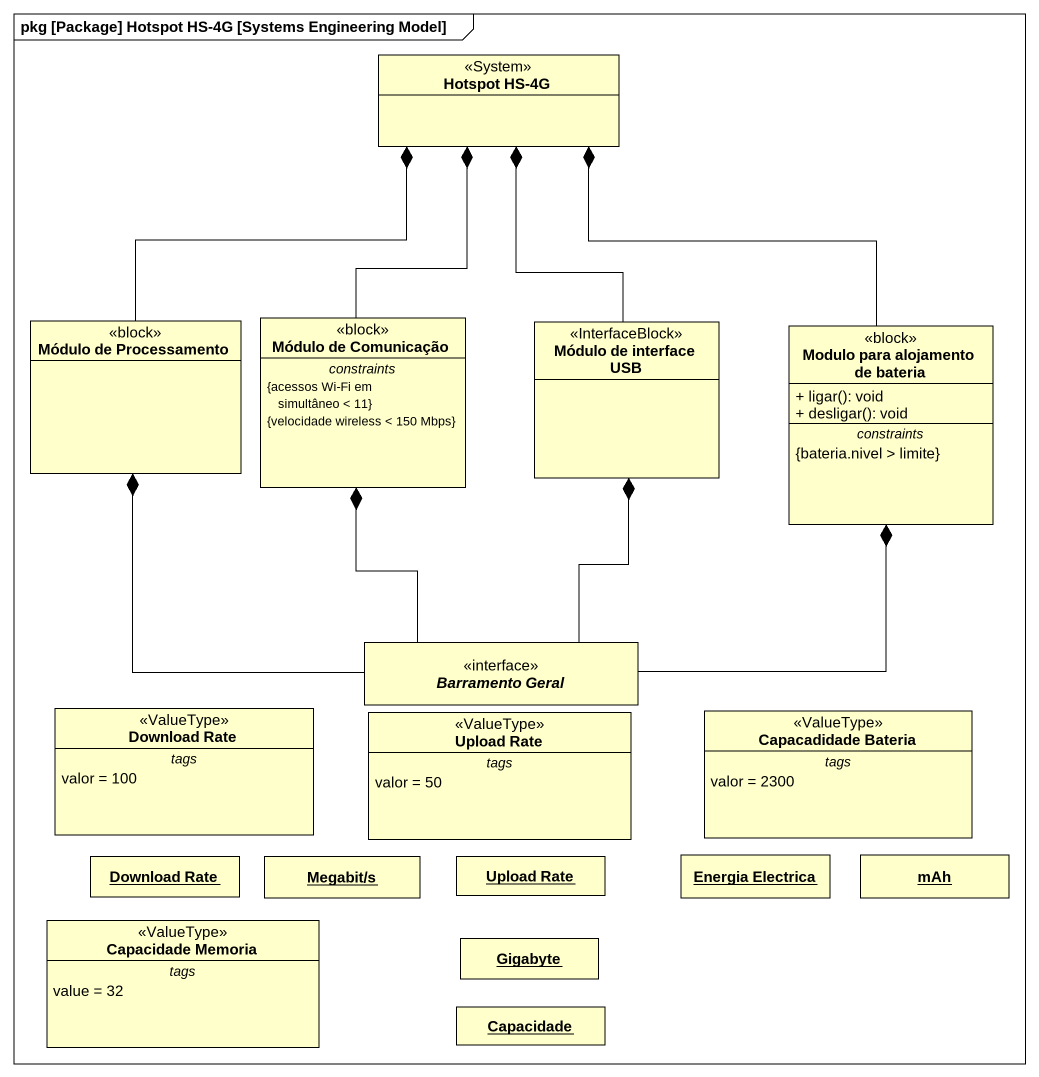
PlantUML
@startuml
mainframe pkg [Package] Hotspot HS-4G [Systems Engineering Model]
hide circle
hide empty members
skinparam classAttributeIconSize 0
class "Hotspot HS-4G" as Hotspot_HS_4G <<System>>
class "Módulo de Processamento" as Módulo_de_Processamento <<block>>
class "Módulo de Comunicação" as Módulo_de_Comunicação <<block>> {
  -- constraints --
  {acessos Wi-Fi em simultâneo < 11}
  {velocidade wireless < 150 Mbps}
}
class "Módulo de interface USB" as Módulo_de_interface_USB <<InterfaceBlock>>
class "Modulo para alojamento de bateria" as Modulo_para_alojamento_de <<block>> {
  + ligar(): void
  + desligar(): void
  -- constraints --
  {bateria.nivel > limite}
}
interface "Barramento Geral" as Barramento_Geral
class "Download Rate" as Download_Rate <<ValueType>> {
  -- tags --
  valor = 100
}
class "Upload Rate" as Upload_Rate <<ValueType>> {
  -- tags --
  valor = 50
}
class "Capacadidade Bateria" as Capacadidade_Bateria <<ValueType>> {
  -- tags --
  valor = 2300
}
object "Download Rate" as Download_Rate_2
object "Megabit/s" as Megabit_s
object "Upload Rate" as Upload_Rate_2
object "Energia Electrica" as Energia_Electrica
object mAh
class "Capacidade Memoria" as Capacidade_Memoria <<ValueType>> {
  -- tags --
  value = 32
}
object Gigabyte
object Capacidade
Módulo_de_Processamento -up-* Hotspot_HS_4G
Módulo_de_Comunicação -up-* Hotspot_HS_4G
Módulo_de_interface_USB -up-* Hotspot_HS_4G
Modulo_para_alojamento_de -up-* Hotspot_HS_4G
Barramento_Geral -up-* Módulo_de_Processamento
Barramento_Geral -up-* Módulo_de_Comunicação
Barramento_Geral -up-* Módulo_de_interface_USB
Barramento_Geral -up-* Modulo_para_alojamento_de
@enduml
